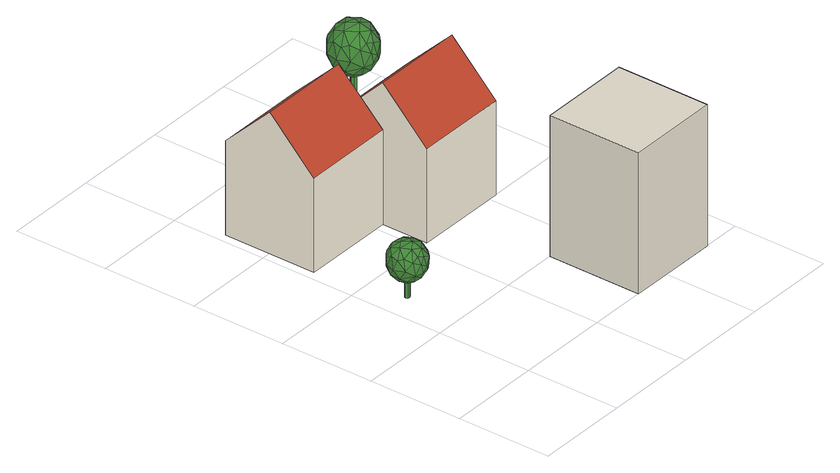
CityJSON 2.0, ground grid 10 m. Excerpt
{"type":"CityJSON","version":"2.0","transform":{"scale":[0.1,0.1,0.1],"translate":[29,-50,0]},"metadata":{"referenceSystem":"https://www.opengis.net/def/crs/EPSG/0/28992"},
"CityObjects":{
"tree1":{"type":"SolitaryVegetationObject","attributes":{"name":"Alderaan Tree 33","species":"Platanus occidentalis","height":6,"crownDiameter":4},"geometry":[{"type":"MultiSurface","lod":"3","boundaries":[[[0,1,2,3,4,5,6,7]],[[6,8,9,7]],[[5,10,8,6]],[[4,11,10,5]],[[3,12,11,4]],[[2,13,12,3]],[[1,14,13,2]],[[0,15,14,1]],[[7,9,15,0]],[[8,10,11,12,13,14,15,9]],[[16,17,18]],[[19,20,21]],[[22,23,24]],[[25,26,27]],[[16,28,17]],[[18,17,29]],[[30,16,18]],[[31,29,17]],[[32,17,28]],[[19,33,20]],[[21,20,23]],[[34,22,35]],[[36,30,37]],[[38,37,39]],[[40,36,38]],[[41,39,37]],[[42,37,30]],[[43,44,41]],[[45,46,26]],[[47,26,34]],[[48,45,47]],[[25,34,26]],[[27,26,46]],[[49,25,27]],[[50,43,51]],[[52,50,48]],[[53,51,43]],[[54,40,55]],[[56,55,49]],[[28,54,56]],[[57,55,40]],[[58,59,57]],[[60,61,43]],[[30,18,42]],[[62,29,63]],[[48,64,45]],[[54,28,16]],[[32,28,65]],[[27,65,49]],[[46,66,27]],[[67,33,19]],[[68,52,48]],[[34,35,68]],[[21,58,69]],[[38,69,40]],[[39,70,38]],[[59,58,22]],[[25,22,34]],[[53,71,51]],[[18,72,60]],[[45,64,73]],[[74,54,75]],[[44,76,77]],[[44,67,76]],[[78,59,79]],[[72,18,29]],[[30,80,16]],[[31,63,29]],[[66,73,31]],[[20,33,24]],[[70,77,19]],[[81,24,33]],[[36,80,30]],[[40,74,36]],[[41,77,39]],[[45,73,46]],[[68,47,34]],[[50,44,43]],[[48,50,71]],[[81,67,52]],[[71,64,48]],[[61,53,43]],[[72,62,53]],[[54,74,40]],[[65,56,49]],[[69,57,40]],[[60,72,61]],[[42,18,60]],[[64,62,63]],[[73,64,63]],[[75,54,16]],[[80,75,16]],[[76,67,19]],[[77,76,19]],[[35,81,52]],[[79,59,22]],[[25,79,22]],[[49,78,79]],[[32,31,17]],[[66,31,32]],[[70,19,21]],[[24,23,20]],[[35,22,24]],[[38,36,37]],[[42,41,37]],[[60,41,42]],[[47,45,26]],[[52,67,50]],[[53,62,71]],[[56,54,55]],[[57,78,55]],[[57,59,78]],[[27,66,65]],[[66,32,65]],[[68,35,52]],[[38,70,69]],[[70,21,69]],[[31,73,63]],[[66,46,73]],[[58,21,23]],[[70,39,77]],[[23,22,58]],[[81,35,24]],[[36,75,80]],[[36,74,75]],[[41,44,77]],[[60,43,41]],[[68,48,47]],[[25,49,79]],[[50,67,44]],[[71,50,51]],[[81,33,67]],[[71,62,64]],[[61,72,53]],[[72,29,62]],[[65,28,56]],[[55,78,49]],[[69,58,57]]]}]},
"building1":{"type":"Building","attributes":{"description":"This is multi-part Building 9-10","name":"Jabba's multi-part Palace","class":"habitation","function":"residential building","yearOfConstruction":1965,"roofType":"gabled roof","measuredHeight":15,"storeysAboveGround":3,"storeysBelowGround":5,"storeyHeightsAboveGround":3,"QualifiedArea.description":"This is a type of floor area","QualifiedArea.source":"Area value source text","QualifiedArea.value":300,"QualifiedArea.type":"grossFloorArea","bdgAtticThermalStatus":"isHeatedAndCooled","bdgBasementThermalStatus":"isNeitherHeatedNorCooled","bdgConstructionWeight":"heavy","QualifiedHeight.description":"This is a type of height","QualifiedHeight.source":"Height value source text","QualifiedHeight.value":15,"QualifiedHeight.type":"highestRoofEdge","bdgIsProtected":"false","QualifiedVolume.description":"This is a type of volume","QualifiedVolume.source":"Volume value source text","QualifiedVolume.value":1250,"QualifiedVolume.type":"grossVolume"},"children":["building1-1","building1-2"]},
"building1-1":{"type":"BuildingPart","attributes":{"description":"This is BuildingPart 9","name":"Jabba's dungeon","CityObjectRelation.relationType":"adjacent","class":"habitation","function":"residential building","yearOfConstruction":1965,"roofType":"gabled roof","measuredHeight":15,"storeysAboveGround":3,"storeysBelowGround":5,"storeyHeightsAboveGround":3,"QualifiedArea.description":"This is a type of floor area","QualifiedArea.source":"Area value source text","QualifiedArea.value":300,"QualifiedArea.type":"grossFloorArea","bdgAtticThermalStatus":"isOnlyHeated","bdgBasementThermalStatus":"isOnlyHeated","bdgConstructionWeight":"light","QualifiedHeight.description":"This is a type of height","QualifiedHeight.source":"Height value source text","QualifiedHeight.value":15,"QualifiedHeight.type":"highestRoofEdge","bdgIsProtected":"false","bdgType":"terracedHouse","QualifiedVolume.description":"This is a type of volume","QualifiedVolume.source":"Volume value source text","QualifiedVolume.value":1250,"QualifiedVolume.type":"grossVolume"},"address":[{"country":"Bespin Territories","locality":"Alderaan","thoroughfareNumber":"9","thoroughfareName":"Bespin Square","postcode":"1977SW"}],"parents":["building1"],"geometry":[{"type":"MultiSurface","lod":"2","boundaries":[[[82,83,84,85]],[[86,87,88,89]],[[90,91,87,86]],[[90,86,92,93,94,84]],[[88,87,91,83,82]],[[89,88,82,85]],[[83,91,90,84]],[[89,85,94,84,90,86,92]]],"semantics":{"surfaces":[{"type":"GroundSurface"},{"type":"RoofSurface","description":"This is RoofSurface 1 (Building 9)","bdgBdrySurfAzimuth":180,"bdgBdrySurfGroundViewFactor":0.5,"bdgBdrySurfInclination":45,"bdgBdrySurfIsAdiabatic":"false","bdgBdrySurfOpeningToSurfaceRatio":0.25,"bdgBdrySurfSkyViewFactor":0.6,"bdgBdrySurfTotalSurfaceArea":70.71},{"type":"RoofSurface","description":"This is RoofSurface 2 (Building 9)","bdgBdrySurfAzimuth":0,"bdgBdrySurfGroundViewFactor":0.5,"bdgBdrySurfInclination":45,"bdgBdrySurfIsAdiabatic":"false","bdgBdrySurfOpeningToSurfaceRatio":0.25,"bdgBdrySurfSkyViewFactor":0.6,"bdgBdrySurfTotalSurfaceArea":70.71},{"type":"WallSurface"}],"values":[0,1,2,3,3,3,3,null]}}]},
"building1-2":{"type":"BuildingPart","attributes":{"description":"This is BuildingPart 10","name":"The rancor's prison","CityObjectRelation.relationType":"adjacent","class":"habitation","function":"residential building","yearOfConstruction":1940,"roofType":"gabled roof","measuredHeight":15,"storeysAboveGround":3,"storeysBelowGround":0,"storeyHeightsAboveGround":3,"QualifiedArea.description":"This is a type of floor area","QualifiedArea.source":"Area value source text","QualifiedArea.value":300,"QualifiedArea.type":"grossFloorArea","bdgAtticThermalStatus":"isOnlyHeated","bdgBasementThermalStatus":"isOnlyHeated","bdgConstructionWeight":"light","QualifiedHeight.description":"This is a type of height","QualifiedHeight.source":"Height value source text","QualifiedHeight.value":15,"QualifiedHeight.type":"highestRoofEdge","bdgIsProtected":"false","bdgType":"terracedHouse","QualifiedVolume.description":"This is a type of volume","QualifiedVolume.source":"Volume value source text","QualifiedVolume.value":1250,"QualifiedVolume.type":"grossVolume"},"address":[{"country":"Bespin Territories","locality":"Alderaan","thoroughfareNumber":"10","thoroughfareName":"Bespin Square","postcode":"1977SW"}],"parents":["building1"],"geometry":[{"type":"MultiSurface","lod":"2","boundaries":[[[95,94,96,97]],[[98,99,100,101]],[[102,93,99,98]],[[96,102,98,101,97]],[[99,92,89,85,95,100]],[[101,100,95,97]],[[94,93,102,96]],[[85,95,100,99,92,93,94]]],"semantics":{"surfaces":[{"type":"GroundSurface"},{"type":"RoofSurface","description":"This is RoofSurface 1 (Building 10)","bdgBdrySurfAzimuth":180,"bdgBdrySurfGroundViewFactor":0.5,"bdgBdrySurfInclination":45,"bdgBdrySurfIsAdiabatic":"false","bdgBdrySurfOpeningToSurfaceRatio":0.25,"bdgBdrySurfSkyViewFactor":0.6,"bdgBdrySurfTotalSurfaceArea":70.71},{"type":"RoofSurface","description":"This is RoofSurface 2 (Building 10)","bdgBdrySurfAzimuth":0,"bdgBdrySurfGroundViewFactor":0.5,"bdgBdrySurfInclination":45,"bdgBdrySurfIsAdiabatic":"false","bdgBdrySurfOpeningToSurfaceRatio":0.25,"bdgBdrySurfSkyViewFactor":0.6,"bdgBdrySurfTotalSurfaceArea":70.71},{"type":"WallSurface"}],"values":[0,1,2,3,3,3,3,null]}}]},
"building2":{"type":"Building","attributes":{"description":"This is a simple, primastic building meant to provide shadowing and occlusions","name":"Box building 25"},"geometry":[{"type":"Solid","lod":"1","boundaries":[[[[103,104,105,106]],[[105,107,108,106]],[[104,109,107,105]],[[103,110,109,104]],[[106,108,110,103]],[[107,109,110,108]]]]}]},
"tree2":{"type":"SolitaryVegetationObject","attributes":{"name":"Alderaan Tree 20","species":"Quercus petraea","height":8,"crownDiameter":5},"geometry":[{"type":"MultiSurface","lod":"3","boundaries":[[[111,112,113,114,115,116,117,118]],[[117,119,120,118]],[[116,121,119,117]],[[115,122,121,116]],[[114,123,122,115]],[[113,124,123,114]],[[112,125,124,113]],[[111,126,125,112]],[[118,120,126,111]],[[119,121,122,123,124,125,126,120]],[[127,128,129]],[[130,131,132]],[[133,134,135]],[[136,137,138]],[[127,139,128]],[[129,128,140]],[[141,127,129]],[[142,140,128]],[[143,128,139]],[[130,144,131]],[[132,131,134]],[[145,133,146]],[[147,141,148]],[[149,148,150]],[[151,147,149]],[[152,150,148]],[[153,148,141]],[[154,155,152]],[[156,157,137]],[[158,137,145]],[[159,156,158]],[[136,145,137]],[[138,137,157]],[[160,136,138]],[[161,154,162]],[[163,161,159]],[[164,162,154]],[[165,151,166]],[[167,166,160]],[[139,165,167]],[[168,166,151]],[[169,170,168]],[[171,172,154]],[[141,129,153]],[[173,140,174]],[[159,175,156]],[[165,139,127]],[[143,139,176]],[[138,176,160]],[[157,177,138]],[[178,144,130]],[[179,163,159]],[[145,146,179]],[[132,169,180]],[[149,180,151]],[[150,181,149]],[[170,169,133]],[[136,133,145]],[[164,182,162]],[[129,183,171]],[[156,175,184]],[[185,165,186]],[[155,187,188]],[[155,178,187]],[[189,170,190]],[[183,129,140]],[[141,191,127]],[[142,174,140]],[[177,184,142]],[[131,144,135]],[[181,188,130]],[[192,135,144]],[[147,191,141]],[[151,185,147]],[[152,188,150]],[[156,184,157]],[[179,158,145]],[[161,155,154]],[[159,161,182]],[[192,178,163]],[[182,175,159]],[[172,164,154]],[[183,173,164]],[[165,185,151]],[[176,167,160]],[[180,168,151]],[[171,183,172]],[[153,129,171]],[[175,173,174]],[[184,175,174]],[[186,165,127]],[[191,186,127]],[[187,178,130]],[[188,187,130]],[[146,192,163]],[[190,170,133]],[[136,190,133]],[[160,189,190]],[[143,142,128]],[[177,142,143]],[[181,130,132]],[[135,134,131]],[[146,133,135]],[[149,147,148]],[[153,152,148]],[[171,152,153]],[[158,156,137]],[[163,178,161]],[[164,173,182]],[[167,165,166]],[[168,189,166]],[[168,170,189]],[[138,177,176]],[[177,143,176]],[[179,146,163]],[[149,181,180]],[[181,132,180]],[[142,184,174]],[[177,157,184]],[[169,132,134]],[[181,150,188]],[[134,133,169]],[[192,146,135]],[[147,186,191]],[[147,185,186]],[[152,155,188]],[[171,154,152]],[[179,159,158]],[[136,160,190]],[[161,178,155]],[[182,161,162]],[[192,144,178]],[[182,173,175]],[[172,183,164]],[[183,140,173]],[[176,139,167]],[[166,189,160]],[[180,169,168]]]}]}
},
"vertices":[
[32,158,0],[30,157,0],[28,158,0],[27,160,0],[28,162,0],[30,163,0],[32,162,0],[33,160,0],[32,162,18],[33,160,18],[30,163,18],[28,162,18],[27,160,18],[28,158,18],[30,157,18],[32,158,18],[40,177,33],[31,180,39],[40,177,44],[40,143,45],[33,140,39],[38,143,32],[20,143,33],[28,141,33],[26,141,43],[13,155,29],[10,160,38],[13,166,29],[30,177,28],[29,178,49],[47,170,40],[22,178,42],[22,177,32],[31,142,49],[13,149,39],[19,145,47],[48,163,30],[50,160,40],[47,154,29],[47,151,38],[40,159,21],[48,158,49],[47,168,47],[40,161,57],[43,154,54],[13,165,50],[13,169,38],[12,157,48],[19,160,57],[19,161,21],[31,155,60],[33,160,60],[24,150,57],[33,168,58],[35,170,21],[30,160,18],[27,168,20],[33,152,20],[30,144,26],[25,148,23],[43,170,52],[38,170,56],[26,173,55],[20,176,47],[19,170,54],[21,170,23],[17,174,34],[34,147,55],[15,152,50],[39,150,23],[43,146,34],[26,164,59],[35,176,51],[14,171,45],[41,165,22],[43,170,26],[41,148,51],[46,149,45],[23,154,20],[17,150,26],[46,171,33],[25,144,51],
[10,250,0],[10,350,0],[110,350,0],[110,250,0],[110,300,150],[10,300,150],[10,250,100],[110,250,100],[110,350,100],[10,350,100],[110,275,125],[110,300,100],[110,300,0],
[110,200,0],[210,300,0],[210,200,0],[210,250,150],[110,250,150],[110,200,100],[210,200,100],[210,300,100],
[160,100,0],[260,100,0],[260,0,0],[160,0,0],[260,0,150],[160,0,150],[260,100,150],[160,100,150],
[262,398,0],[260,396,0],[258,398,0],[256,400,0],[258,402,0],[260,404,0],[262,402,0],[264,400,0],[262,402,24],[264,400,24],[260,404,24],[258,402,24],[256,400,24],[258,398,24],[260,396,24],[262,398,24],[272,421,44],[261,425,52],[272,421,59],[272,379,60],[263,375,52],[269,378,43],[248,379,44],[258,376,45],[255,376,57],[239,393,39],[235,400,51],[239,407,39],[260,421,37],[259,422,65],[281,413,53],[250,423,56],[251,422,43],[261,378,65],[239,387,52],[246,381,63],[282,403,40],[285,400,53],[281,393,39],[282,388,51],[273,399,28],[282,398,65],[281,410,62],[273,401,76],[276,393,73],[239,406,66],[238,412,51],[238,397,64],[246,400,76],[246,401,29],[261,394,80],[263,400,80],[253,388,76],[263,410,78],[266,412,28],[260,400,23],[257,410,26],[263,390,26],[260,380,35],[254,385,31],[276,412,69],[270,412,74],[255,416,73],[248,420,63],[247,412,72],[249,413,31],[244,418,45],[265,384,73],[241,390,67],[271,387,31],[276,382,45],[255,405,79],[267,420,67],[240,414,60],[273,407,29],[276,412,35],[274,386,68],[280,386,60],[251,392,27],[244,388,35],[280,414,44],[253,380,67]
]}
